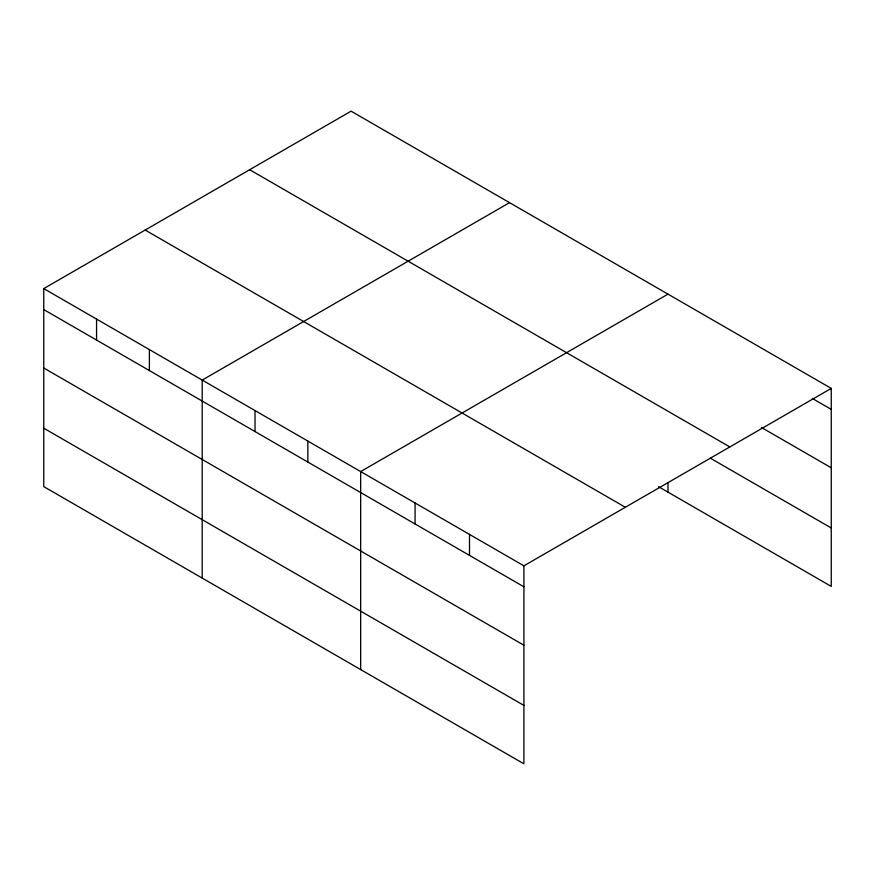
<?xml version="1.0" encoding="UTF-8"?>
<svg xmlns="http://www.w3.org/2000/svg" width="875" height="875" viewBox="0 0 875 875"><rect width="100%" height="100%" fill="white"/><g stroke="black" fill="none" stroke-linecap="round" stroke-linejoin="round"><path stroke-width="1.31" d="M43.75 288.597L523.917 565.83L523.917 763.831L43.75 486.609L43.75 288.597L351.083 111.169L831.25 388.391L831.25 586.403L658.602 486.719M509.534 202.65L202.202 380.089L202.202 578.091M667.997 294.131L360.664 471.57L360.664 669.583M523.917 565.83L831.25 388.391M812.317 398.442L831.25 409.369M761.447 427.492L831.25 467.786M249.659 169.717L729.827 446.939M710.577 458.314L831.25 527.975M145.173 230.048L625.341 507.27M43.75 309.575L523.917 586.808M43.75 368.003L523.917 645.225M43.75 428.192L523.917 705.414M667.997 482.639L667.997 492.144M469.503 534.406L469.503 555.384M415.078 502.983L415.078 523.972M307.847 441.077L307.847 462.055M255.03 410.583L255.03 431.561M149.384 349.584L149.384 370.573M96.567 319.091L96.567 340.08"/></g></svg>
